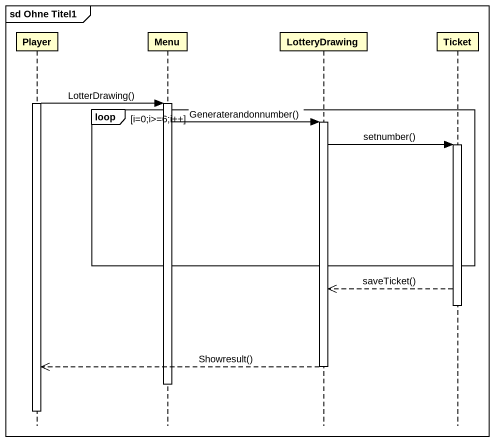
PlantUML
@startuml
mainframe sd Ohne Titel1
hide footbox
participant Player
participant Menu
participant LotteryDrawing
participant Ticket

activate Player
Player -> Menu : LotterDrawing()
activate Menu
loop i=0;i>=6;i++
  Menu -> LotteryDrawing : Generaterandonnumber()
  activate LotteryDrawing
  LotteryDrawing -> Ticket : setnumber()
  activate Ticket
end
Ticket -->> LotteryDrawing : saveTicket()
deactivate Ticket
LotteryDrawing -->> Player : Showresult()
deactivate LotteryDrawing
deactivate Menu
deactivate Player
@enduml
